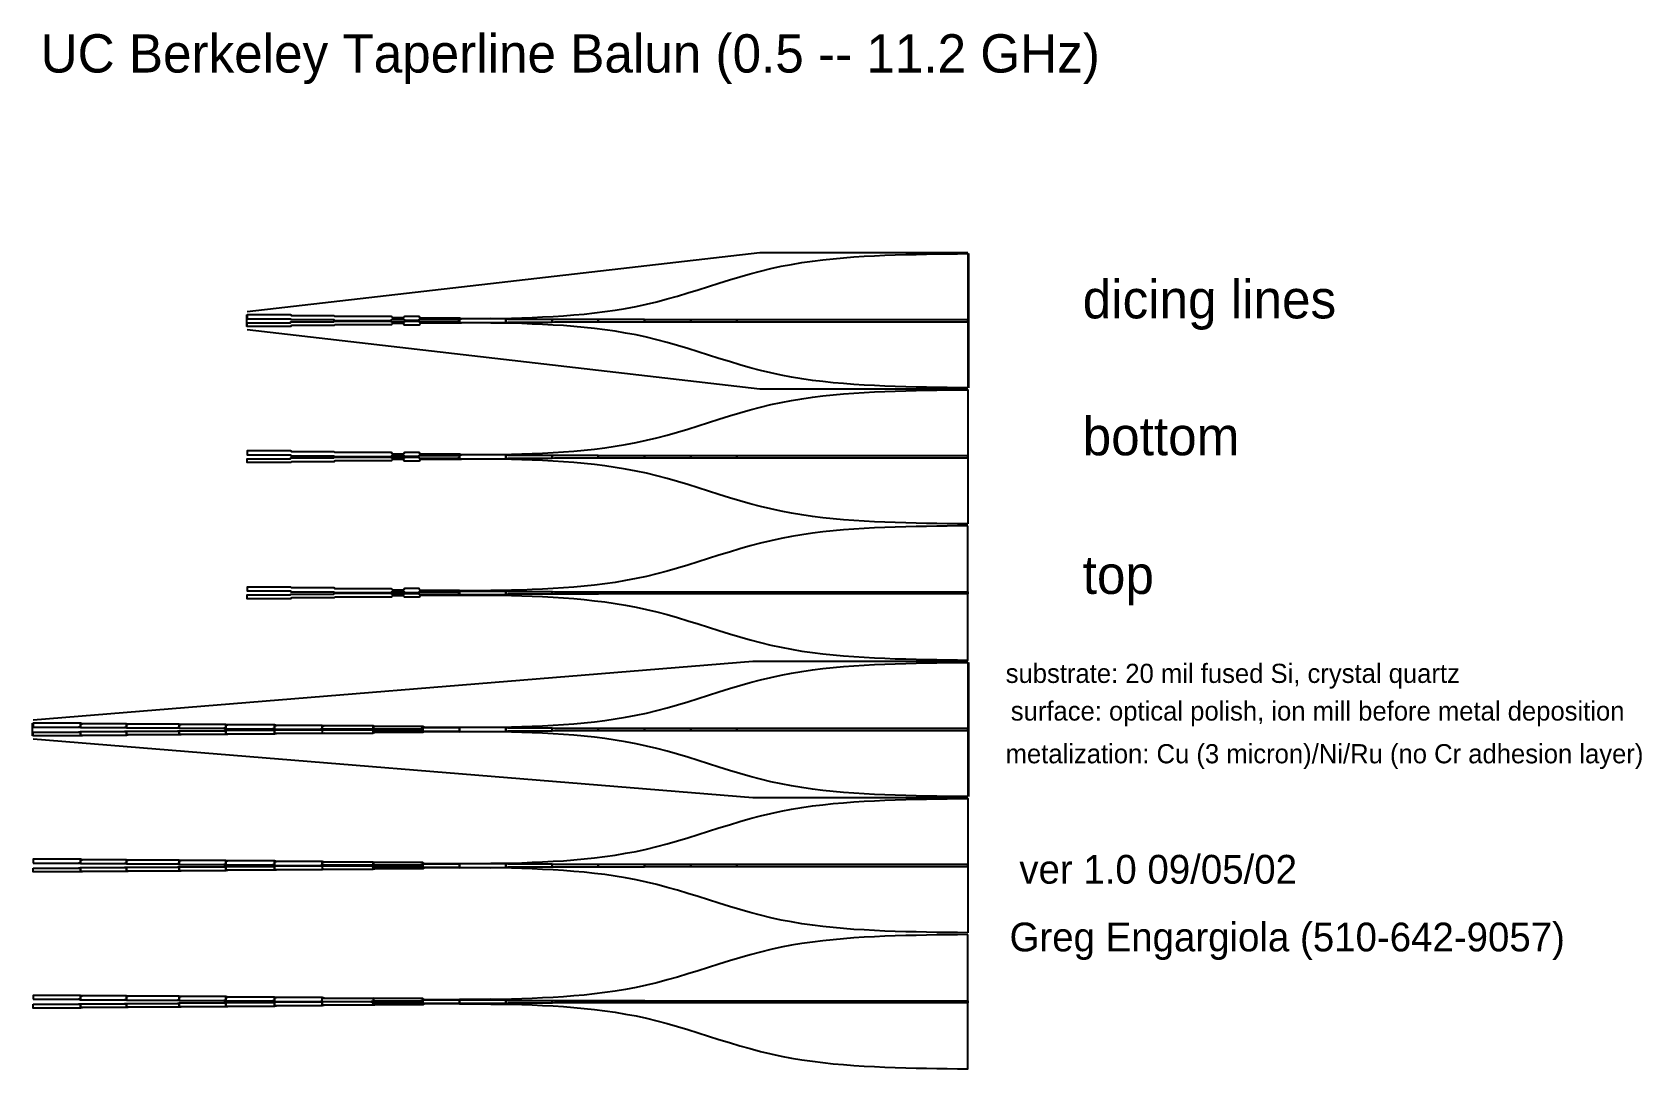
# Model space of a CAD drawing. Extents: x -2232 to 6171, y 11 to 5421.
import ezdxf

# ---------------------------------------------------------------- set-up
doc = ezdxf.new("R2010")
doc.units = 0
doc.header["$MEASUREMENT"] = 0
doc.layers.get('0').update_dxf_attribs({"linetype": 'CONTINUOUS'})
for name, color, linetype in [('L001', 50, 'CONTINUOUS'), ('L002', 20, 'CONTINUOUS'), ('L003', 170, 'CONTINUOUS')]:
    doc.layers.add(name, color=color, linetype=linetype)

msp = doc.modelspace()

# ---------------------------------------------------------------- linework, layer by layer
at = {"layer": 'L001'}
for p, q in [((1566.926, 4270.0126), (-1108.5, 3960.4429)), ((2653.35, 4270.0126), (1566.926, 4270.0126)), ((2658.35, 3564.7232), (2658.35, 4265.0126)), ((-1113.5, 3945.4429), (-1113.5, 3884.4429)), ((-1108.5, 3869.4429), (1566.9665, 3559.7232)), ((1566.9665, 3559.7232), (2653.35, 3559.7232)), ((1531.0123, 2136.4915), (-2226.525, 1829.3468)), ((2653.35, 2136.4915), (1531.0123, 2136.4915)), ((2658.35, 1431.2022), (2658.35, 2131.4915)), ((-2231.525, 1814.3468), (-2231.525, 1748.3468)), ((-2226.525, 1733.3468), (1531.0123, 1426.2022)), ((1531.0123, 1426.2022), (2653.35, 1426.2022))]:
    msp.add_line(p, q, dxfattribs=at)
at = {"layer": 'L002'}
for points in [[(2653.35, 3564.7232), (2599.2, 3565.2325), (2545.05, 3565.8525), (2490.9, 3566.6068), (2436.75, 3567.5236), (2382.6, 3568.6367), (2328.45, 3569.9864), (2274.3, 3571.6205), (2220.15, 3573.5952), (2166, 3575.9759), (2111.85, 3578.8383), (2057.7, 3582.2683), (2003.55, 3586.3622), (1949.4, 3591.2254), (1895.25, 3596.9701), (1841.1, 3603.7108), (1786.95, 3611.559), (1732.8, 3620.6139), (1678.65, 3630.9523), (1624.5, 3642.616), (1570.35, 3655.599), (1516.2, 3669.8357), (1462.05, 3685.1931), (1407.9, 3701.4689), (1353.75, 3718.3979), (1245.45, 3752.9354), (1191.3, 3769.8644), (1137.15, 3786.1403), (1083, 3801.4976), (1028.85, 3815.7343), (974.7, 3828.7173), (920.55, 3840.381), (866.4, 3850.7195), (812.25, 3859.7744), (758.1, 3867.6225), (703.95, 3874.3633), (649.8, 3880.1079), (595.65, 3884.9711), (541.5, 3889.0651), (487.35, 3892.4951), (433.2, 3895.3574), (379.05, 3897.7381), (324.9, 3899.7128), (270.75, 3901.3469), (216.6, 3902.6967), (162.45, 3902.3848), (9.9996, 3903.3074), (0, 3903.3679), (0, 3921.424), (0, 3926.371), (162.45, 3927.351), (216.6, 3927.0391), (270.75, 3928.3889), (324.9, 3930.023), (379.05, 3931.9976), (433.2, 3934.3784), (487.35, 3937.2407), (541.5, 3940.6707), (595.65, 3944.7647), (649.8, 3949.6279), (703.95, 3955.3725), (758.1, 3962.1133), (812.25, 3969.9614), (866.4, 3979.0163), (920.55, 3989.3547), (974.7, 4001.0185), (1028.85, 4014.0015), (1083, 4028.2382), (1137.15, 4043.5955), (1191.3, 4059.8713), (1245.45, 4076.8004), (1353.75, 4111.3379), (1407.9, 4128.2669), (1462.05, 4144.5427), (1516.2, 4159.9001), (1570.35, 4174.1368), (1624.5, 4187.1198), (1678.65, 4198.7835), (1732.8, 4209.1219), (1786.95, 4218.1768), (1841.1, 4226.025), (1895.25, 4232.7657), (1949.4, 4238.5103), (2003.55, 4243.3736), (2057.7, 4247.4675), (2111.85, 4250.8975), (2166, 4253.7599), (2220.15, 4256.1406), (2274.3, 4258.1153), (2328.45, 4259.7494), (2382.6, 4261.0991), (2436.75, 4262.2122), (2490.9, 4263.129), (2545.05, 4263.8832), (2599.2, 4264.5033), (2653.35, 4265.0126), (2653.35, 3564.7232)], [(0, 3903.3679), (0, 3901.4429), (-206, 3901.4429), (-211, 3892.4429), (-287.5, 3892.4429), (-292.5, 3900.4429), (-351, 3900.4429), (-356, 3893.1929), (-652, 3893.1929), (-654.5, 3889.1929), (-878, 3889.1929), (-880.5, 3884.4429), (-1108.5, 3884.4429), (-1108.5, 3904.4429), (-883, 3904.4429), (-880.5, 3909.1929), (-657, 3909.1929), (-654.5, 3913.1929), (-361, 3913.1929), (-356, 3919.4429), (-356, 3920.4429), (-287.5, 3920.4429), (-282.5, 3912.4429), (-216, 3912.4429), (-211, 3921.4429), (-10, 3921.4249), (0, 3921.424), (0, 3903.3679)], [(0, 3926.371), (0, 3921.424), (-10, 3921.4249), (0, 3926.371)], [(0, 3901.4429), (0, 3903.3679), (9.9996, 3903.3074), (0, 3901.4429)], [(2653.35, 2854.4339), (2599.2, 2854.9432), (2545.05, 2855.5632), (2490.9, 2856.3175), (2436.75, 2857.2343), (2382.6, 2858.3474), (2328.45, 2859.6971), (2274.3, 2861.3312), (2220.15, 2863.3059), (2166, 2865.6866), (2111.85, 2868.5489), (2057.7, 2871.979), (2003.55, 2876.0729), (1949.4, 2880.9361), (1895.25, 2886.6808), (1841.1, 2893.4215), (1786.95, 2901.2697), (1732.8, 2910.3246), (1678.65, 2920.663), (1624.5, 2932.3267), (1570.35, 2945.3097), (1516.2, 2959.5464), (1462.05, 2974.9038), (1407.9, 2991.1796), (1353.75, 3008.1086), (1245.45, 3042.6461), (1191.3, 3059.5751), (1137.15, 3075.851), (1083, 3091.2083), (1028.85, 3105.445), (974.7, 3118.428), (920.55, 3130.0917), (866.4, 3140.4301), (812.25, 3149.485), (758.1, 3157.3332), (703.95, 3164.074), (649.8, 3169.8186), (595.65, 3174.6818), (541.5, 3178.7757), (487.35, 3182.2058), (433.2, 3185.0681), (379.05, 3187.4488), (324.9, 3189.4235), (270.75, 3191.0576), (216.6, 3192.4073), (162.45, 3192.0954), (9.9996, 3193.0181), (0, 3193.0786), (0, 3211.1346), (0, 3216.0817), (162.45, 3217.0617), (216.6, 3216.7498), (270.75, 3218.0996), (324.9, 3219.7337), (379.05, 3221.7083), (433.2, 3224.0891), (487.35, 3226.9514), (541.5, 3230.3814), (595.65, 3234.4754), (649.8, 3239.3386), (703.95, 3245.0832), (758.1, 3251.824), (812.25, 3259.6721), (866.4, 3268.727), (920.55, 3279.0654), (974.7, 3290.7292), (1028.85, 3303.7122), (1083, 3317.9488), (1137.15, 3333.3062), (1191.3, 3349.582), (1245.45, 3366.5111), (1353.75, 3401.0486), (1407.9, 3417.9776), (1462.05, 3434.2534), (1516.2, 3449.6108), (1570.35, 3463.8475), (1624.5, 3476.8305), (1678.65, 3488.4942), (1732.8, 3498.8326), (1786.95, 3507.8875), (1841.1, 3515.7356), (1895.25, 3522.4764), (1949.4, 3528.221), (2003.55, 3533.0843), (2057.7, 3537.1782), (2111.85, 3540.6082), (2166, 3543.4706), (2220.15, 3545.8513), (2274.3, 3547.8259), (2328.45, 3549.4601), (2382.6, 3550.8098), (2436.75, 3551.9229), (2490.9, 3552.8397), (2545.05, 3553.5939), (2599.2, 3554.2139), (2653.35, 3554.7232), (2653.35, 2854.4339)], [(0, 3193.0786), (0, 3191.1536), (-206, 3191.1536), (-211, 3182.1536), (-287.5, 3182.1536), (-292.5, 3190.1536), (-351, 3190.1536), (-356, 3182.9036), (-652, 3182.9036), (-654.5, 3178.9036), (-878, 3178.9036), (-880.5, 3174.1536), (-1108.5, 3174.1536), (-1108.5, 3194.1536), (-883, 3194.1536), (-880.5, 3198.9036), (-657, 3198.9036), (-654.5, 3202.9036), (-361, 3202.9036), (-356, 3209.1536), (-356, 3210.1536), (-287.5, 3210.1536), (-282.5, 3202.1536), (-216, 3202.1536), (-211, 3211.1536), (-10, 3211.1355), (0, 3211.1346), (0, 3193.0786)], [(0, 3216.0817), (0, 3211.1346), (-10, 3211.1355), (0, 3216.0817)], [(0, 3191.1536), (0, 3193.0786), (9.9996, 3193.0181), (0, 3191.1536)], [(2653.35, 2844.4339), (2599.2, 2843.9246), (2545.05, 2843.3046), (2490.9, 2842.5504), (2436.75, 2841.6336), (2382.6, 2840.5205), (2328.45, 2839.1708), (2274.3, 2837.5366), (2220.15, 2835.562), (2166, 2833.1813), (2111.85, 2830.3189), (2057.7, 2826.8889), (2003.55, 2822.795), (1949.4, 2817.9317), (1895.25, 2812.1871), (1841.1, 2805.4463), (1786.95, 2797.5982), (1732.8, 2788.5433), (1678.65, 2778.2049), (1624.5, 2766.5411), (1570.35, 2753.5581), (1516.2, 2739.3215), (1462.05, 2723.9641), (1407.9, 2707.6883), (1353.75, 2690.7592), (1245.45, 2656.2218), (1191.3, 2639.2927), (1137.15, 2623.0169), (1083, 2607.6595), (1028.85, 2593.4228), (974.7, 2580.4399), (920.55, 2568.7761), (866.4, 2558.4377), (812.25, 2549.3828), (758.1, 2541.5347), (703.95, 2534.7939), (649.8, 2529.0493), (595.65, 2524.186), (541.5, 2520.0921), (487.35, 2516.6621), (433.2, 2513.7997), (379.05, 2511.419), (324.9, 2509.4444), (270.75, 2507.8102), (216.6, 2506.4605), (162.45, 2506.7724), (9.9996, 2505.8498), (0, 2505.7893), (0, 2487.7332), (0, 2482.7862), (162.45, 2481.8061), (216.6, 2482.118), (270.75, 2480.7683), (324.9, 2479.1342), (379.05, 2477.1595), (433.2, 2474.7788), (487.35, 2471.9164), (541.5, 2468.4864), (595.65, 2464.3925), (649.8, 2459.5293), (703.95, 2453.7846), (758.1, 2447.0439), (812.25, 2439.1957), (866.4, 2430.1408), (920.55, 2419.8024), (974.7, 2408.1387), (1028.85, 2395.1557), (1083, 2380.919), (1137.15, 2365.5616), (1191.3, 2349.2858), (1245.45, 2332.3568), (1353.75, 2297.8193), (1407.9, 2280.8903), (1462.05, 2264.6144), (1516.2, 2249.2571), (1570.35, 2235.0204), (1624.5, 2222.0374), (1678.65, 2210.3737), (1732.8, 2200.0353), (1786.95, 2190.9804), (1841.1, 2183.1322), (1895.25, 2176.3914), (1949.4, 2170.6468), (2003.55, 2165.7836), (2057.7, 2161.6896), (2111.85, 2158.2596), (2166, 2155.3973), (2220.15, 2153.0166), (2274.3, 2151.0419), (2328.45, 2149.4078), (2382.6, 2148.058), (2436.75, 2146.9449), (2490.9, 2146.0282), (2545.05, 2145.2739), (2599.2, 2144.6539), (2653.35, 2144.1446), (2653.35, 2844.4339)], [(0, 2505.7893), (0, 2507.7143), (-206, 2507.7143), (-211, 2516.7143), (-287.5, 2516.7143), (-292.5, 2508.7143), (-351, 2508.7143), (-356, 2515.9643), (-652, 2515.9643), (-654.5, 2519.9643), (-878, 2519.9643), (-880.5, 2524.7143), (-1108.5, 2524.7143), (-1108.5, 2504.7143), (-883, 2504.7143), (-880.5, 2499.9643), (-657, 2499.9643), (-654.5, 2495.9643), (-361, 2495.9643), (-356, 2489.7143), (-356, 2488.7143), (-287.5, 2488.7143), (-282.5, 2496.7143), (-216, 2496.7143), (-211, 2487.7143), (-10, 2487.7323), (0, 2487.7332), (0, 2505.7893)], [(0, 2482.7862), (0, 2487.7332), (-10, 2487.7323), (0, 2482.7862)], [(0, 2507.7143), (0, 2505.7893), (9.9996, 2505.8498), (0, 2507.7143)], [(2653.35, 1431.2022), (2599.2, 1431.7115), (2545.05, 1432.3315), (2490.9, 1433.0857), (2436.75, 1434.0025), (2382.6, 1435.1156), (2328.45, 1436.4653), (2274.3, 1438.0995), (2220.15, 1440.0741), (2166, 1442.4548), (2111.85, 1445.3172), (2057.7, 1448.7472), (2003.55, 1452.8411), (1949.4, 1457.7044), (1895.25, 1463.449), (1841.1, 1470.1898), (1786.95, 1478.0379), (1732.8, 1487.0928), (1678.65, 1497.4312), (1624.5, 1509.095), (1570.35, 1522.0779), (1516.2, 1536.3146), (1462.05, 1551.672), (1407.9, 1567.9478), (1353.75, 1584.8769), (1245.45, 1619.4143), (1191.3, 1636.3434), (1137.15, 1652.6192), (1083, 1667.9766), (1028.85, 1682.2133), (974.7, 1695.1962), (920.55, 1706.86), (866.4, 1717.1984), (812.25, 1726.2533), (758.1, 1734.1014), (703.95, 1740.8422), (649.8, 1746.5868), (595.65, 1751.4501), (541.5, 1755.544), (487.35, 1758.974), (433.2, 1761.8364), (379.05, 1764.2171), (324.9, 1766.1917), (270.75, 1767.8259), (216.6, 1769.1756), (162.45, 1768.8637), (9.9996, 1769.7863), (0, 1769.8468), (0, 1771.3468), (0, 1791.3468), (0, 1792.8499), (162.45, 1793.83), (216.6, 1793.5181), (270.75, 1794.8678), (324.9, 1796.5019), (379.05, 1798.4766), (433.2, 1800.8573), (487.35, 1803.7197), (541.5, 1807.1497), (595.65, 1811.2436), (649.8, 1816.1068), (703.95, 1821.8515), (758.1, 1828.5922), (812.25, 1836.4404), (866.4, 1845.4953), (920.55, 1855.8337), (974.7, 1867.4974), (1028.85, 1880.4804), (1083, 1894.7171), (1137.15, 1910.0745), (1191.3, 1926.3503), (1245.45, 1943.2793), (1353.75, 1977.8168), (1407.9, 1994.7458), (1462.05, 2011.0217), (1516.2, 2026.379), (1570.35, 2040.6157), (1624.5, 2053.5987), (1678.65, 2065.2624), (1732.8, 2075.6008), (1786.95, 2084.6557), (1841.1, 2092.5039), (1895.25, 2099.2447), (1949.4, 2104.9893), (2003.55, 2109.8525), (2057.7, 2113.9464), (2111.85, 2117.3765), (2166, 2120.2388), (2220.15, 2122.6195), (2274.3, 2124.5942), (2328.45, 2126.2283), (2382.6, 2127.5781), (2436.75, 2128.6912), (2490.9, 2129.6079), (2545.05, 2130.3622), (2599.2, 2130.9822), (2653.35, 2131.4915), (2653.35, 1431.2022)], [(-2226.525, 1768.3468), (-1989.675, 1768.3468), (-1979.675, 1768.3468), (-1979.675, 1750.8468), (-1979.675, 1748.3468), (-2226.525, 1748.3468), (-2226.525, 1768.3468)], [(-1979.675, 1770.8468), (-1979.675, 1768.3468), (-1989.675, 1768.3468), (-1979.675, 1770.8468)], [(-1979.675, 1770.8468), (-1749.875, 1770.8468), (-1739.875, 1770.8468), (-1739.875, 1752.8468), (-1739.875, 1752.3468), (-1739.875, 1750.8468), (-1969.675, 1750.8468), (-1979.675, 1750.8468), (-1979.675, 1768.3468), (-1979.675, 1770.8468)], [(-1739.875, 1772.8468), (-1739.875, 1771.3468), (-1739.875, 1770.8468), (-1749.875, 1770.8468), (-1739.875, 1772.8468)], [(-1739.875, 1772.8468), (-1473.8, 1772.8468), (-1463.8, 1772.8468), (-1463.8, 1771.3468), (-1463.8, 1756.3468), (-1463.8, 1754.8468), (-1463.8, 1752.8468), (-1729.875, 1752.8468), (-1739.875, 1752.8468), (-1739.875, 1770.8468), (-1739.875, 1771.3468), (-1739.875, 1772.8468)], [(-1463.8, 1774.8468), (-1463.8, 1772.8468), (-1473.8, 1772.8468), (-1463.8, 1774.8468)], [(-1463.8, 1774.8468), (-1231, 1774.8468), (-1221, 1774.8468), (-1221, 1771.3468), (-1221, 1760.5968), (-1221, 1757.0968), (-1221, 1754.8468), (-1453.8, 1754.8468), (-1463.8, 1754.8468), (-1463.8, 1756.3468), (-1463.8, 1771.3468), (-1463.8, 1772.8468), (-1463.8, 1774.8468)], [(-1221, 1777.0968), (-1221, 1774.8468), (-1231, 1774.8468), (-1221, 1777.0968)], [(-1221, 1777.0968), (-977, 1777.0968), (-967, 1777.0968), (-967, 1771.3468), (-967, 1765.8468), (-967, 1760.0968), (-967, 1757.0968), (-1211, 1757.0968), (-1221, 1757.0968), (-1221, 1760.5968), (-1221, 1771.3468), (-1221, 1774.8468), (-1221, 1777.0968)], [(-967, 1780.0968), (-967, 1777.0968), (-977, 1777.0968), (-967, 1780.0968)], [(-727, 1780.0968), (-717, 1780.0968), (-717, 1771.5968), (-717, 1771.3468), (-717, 1762.8553), (-717, 1762.8468), (-717, 1760.1053), (-717, 1760.0968), (-957, 1760.0968), (-967, 1760.0968), (-967, 1765.8468), (-967, 1771.3468), (-967, 1777.0968), (-967, 1780.0968), (-727, 1780.0968)], [(-717, 1782.8468), (-717, 1782.8383), (-717, 1782.7383), (-717, 1780.2053), (-717, 1780.1053), (-717, 1780.0968), (-727, 1780.0968), (-717, 1782.8468)], [(-717, 1762.8553), (-707, 1762.8553), (-707.031, 1762.8468), (-452, 1762.8468), (-452, 1765.3468), (-452, 1767.3468), (-452, 1769.3468), (-452, 1771.3468), (-452, 1776.8468), (-452, 1778.8468), (-452, 1780.8468), (-452, 1782.8468), (-462, 1782.8468), (-717, 1782.8468), (-717, 1782.8383), (-717, 1782.7383), (-717, 1780.2053), (-717, 1780.1053), (-717, 1780.0968), (-717, 1771.5968), (-717, 1771.3468), (-717, 1762.8553)], [(-452, 1785.3468), (-452, 1782.8468), (-462, 1782.8468), (-452, 1785.3468)], [(-452, 1785.3468), (-202, 1785.3468), (-192, 1785.3468), (-192, 1771.3468), (-192, 1769.3468), (-192, 1765.3468), (-442, 1765.3468), (-452, 1765.3468), (-452, 1767.3468), (-452, 1769.3468), (-452, 1771.3468), (-452, 1776.8468), (-452, 1778.8468), (-452, 1780.8468), (-452, 1782.8468), (-452, 1785.3468)], [(-452, 1762.8468), (-452, 1765.3468), (-442, 1765.3468), (-452, 1762.8468)], [(-192, 1791.3468), (-192, 1787.3468), (-192, 1785.3468), (-202, 1785.3468), (-192, 1791.3468)], [(-192, 1791.3468), (-10, 1791.3468), (0, 1791.3468), (0, 1771.3468), (-10, 1771.3468), (-182, 1771.3468), (-192, 1771.3468), (-192, 1785.3468), (-192, 1787.3468), (-192, 1791.3468)], [(-192, 1765.3468), (-192, 1769.3468), (-192, 1771.3468), (-182, 1771.3468), (-192, 1765.3468)], [(0, 1792.8499), (0, 1791.3468), (-10, 1791.3468), (0, 1792.8499)], [(0, 1769.8468), (0, 1771.3468), (-10, 1771.3468), (0, 1769.8468)], [(-1979.675, 1748.3468), (-1979.675, 1750.8468), (-1969.675, 1750.8468), (-1979.675, 1748.3468)], [(-1739.875, 1750.8468), (-1739.875, 1752.3468), (-1739.875, 1752.8468), (-1729.875, 1752.8468), (-1739.875, 1750.8468)], [(-1463.8, 1752.8468), (-1463.8, 1754.8468), (-1453.8, 1754.8468), (-1463.8, 1752.8468)], [(-1221, 1754.8468), (-1221, 1757.0968), (-1211, 1757.0968), (-1221, 1754.8468)], [(-967, 1757.0968), (-967, 1760.0968), (-957, 1760.0968), (-967, 1757.0968)], [(-717, 1760.1053), (-717, 1762.8468), (-717, 1762.8553), (-707, 1762.8553), (-707.031, 1762.8468), (-717, 1760.1053)], [(2653.35, 720.9129), (2599.2, 721.4222), (2545.05, 722.0422), (2490.9, 722.7964), (2436.75, 723.7132), (2382.6, 724.8263), (2328.45, 726.176), (2274.3, 727.8101), (2220.15, 729.7848), (2166, 732.1655), (2111.85, 735.0279), (2057.7, 738.4579), (2003.55, 742.5518), (1949.4, 747.4151), (1895.25, 753.1597), (1841.1, 759.9004), (1786.95, 767.7486), (1732.8, 776.8035), (1678.65, 787.1419), (1624.5, 798.8056), (1570.35, 811.7886), (1516.2, 826.0253), (1462.05, 841.3827), (1407.9, 857.6585), (1353.75, 874.5875), (1245.45, 909.125), (1191.3, 926.0541), (1137.15, 942.3299), (1083, 957.6873), (1028.85, 971.9239), (974.7, 984.9069), (920.55, 996.5707), (866.4, 1006.9091), (812.25, 1015.964), (758.1, 1023.8121), (703.95, 1030.5529), (649.8, 1036.2975), (595.65, 1041.1607), (541.5, 1045.2547), (487.35, 1048.6847), (433.2, 1051.547), (379.05, 1053.9278), (324.9, 1055.9024), (270.75, 1057.5365), (216.6, 1058.8863), (162.45, 1058.5744), (9.9996, 1059.497), (0, 1059.5575), (0, 1061.0575), (0, 1081.0575), (0, 1082.5606), (162.45, 1083.5406), (216.6, 1083.2287), (270.75, 1084.5785), (324.9, 1086.2126), (379.05, 1088.1873), (433.2, 1090.568), (487.35, 1093.4303), (541.5, 1096.8603), (595.65, 1100.9543), (649.8, 1105.8175), (703.95, 1111.5621), (758.1, 1118.3029), (812.25, 1126.1511), (866.4, 1135.206), (920.55, 1145.5444), (974.7, 1157.2081), (1028.85, 1170.1911), (1083, 1184.4278), (1137.15, 1199.7851), (1191.3, 1216.061), (1245.45, 1232.99), (1353.75, 1267.5275), (1407.9, 1284.4565), (1462.05, 1300.7323), (1516.2, 1316.0897), (1570.35, 1330.3264), (1624.5, 1343.3094), (1678.65, 1354.9731), (1732.8, 1365.3115), (1786.95, 1374.3664), (1841.1, 1382.2146), (1895.25, 1388.9553), (1949.4, 1394.7), (2003.55, 1399.5632), (2057.7, 1403.6571), (2111.85, 1407.0871), (2166, 1409.9495), (2220.15, 1412.3302), (2274.3, 1414.3049), (2328.45, 1415.939), (2382.6, 1417.2887), (2436.75, 1418.4018), (2490.9, 1419.3186), (2545.05, 1420.0729), (2599.2, 1420.6929), (2653.35, 1421.2022), (2653.35, 720.9129)], [(-2226.525, 1058.0575), (-1989.675, 1058.0575), (-1979.675, 1058.0575), (-1979.675, 1040.5575), (-1979.675, 1038.0575), (-2226.525, 1038.0575), (-2226.525, 1058.0575)], [(-1979.675, 1060.5575), (-1979.675, 1058.0575), (-1989.675, 1058.0575), (-1979.675, 1060.5575)], [(-1979.675, 1060.5575), (-1749.875, 1060.5575), (-1739.875, 1060.5575), (-1739.875, 1042.5575), (-1739.875, 1042.0575), (-1739.875, 1040.5575), (-1969.675, 1040.5575), (-1979.675, 1040.5575), (-1979.675, 1058.0575), (-1979.675, 1060.5575)], [(-1979.675, 1038.0575), (-1979.675, 1040.5575), (-1969.675, 1040.5575), (-1979.675, 1038.0575)], [(-1739.875, 1062.5575), (-1739.875, 1061.0575), (-1739.875, 1060.5575), (-1749.875, 1060.5575), (-1739.875, 1062.5575)], [(-1739.875, 1062.5575), (-1473.8, 1062.5575), (-1463.8, 1062.5575), (-1463.8, 1061.0575), (-1463.8, 1046.0575), (-1463.8, 1044.5575), (-1463.8, 1042.5575), (-1729.875, 1042.5575), (-1739.875, 1042.5575), (-1739.875, 1060.5575), (-1739.875, 1061.0575), (-1739.875, 1062.5575)], [(-1739.875, 1040.5575), (-1739.875, 1042.0575), (-1739.875, 1042.5575), (-1729.875, 1042.5575), (-1739.875, 1040.5575)], [(-1463.8, 1064.5575), (-1463.8, 1062.5575), (-1473.8, 1062.5575), (-1463.8, 1064.5575)], [(-1463.8, 1064.5575), (-1231, 1064.5575), (-1221, 1064.5575), (-1221, 1061.0575), (-1221, 1050.3075), (-1221, 1046.8075), (-1221, 1044.5575), (-1453.8, 1044.5575), (-1463.8, 1044.5575), (-1463.8, 1046.0575), (-1463.8, 1061.0575), (-1463.8, 1062.5575), (-1463.8, 1064.5575)], [(-1463.8, 1042.5575), (-1463.8, 1044.5575), (-1453.8, 1044.5575), (-1463.8, 1042.5575)], [(-1221, 1066.8075), (-1221, 1064.5575), (-1231, 1064.5575), (-1221, 1066.8075)], [(-1221, 1066.8075), (-977, 1066.8075), (-967, 1066.8075), (-967, 1061.0575), (-967, 1055.5575), (-967, 1049.8075), (-967, 1046.8075), (-1211, 1046.8075), (-1221, 1046.8075), (-1221, 1050.3075), (-1221, 1061.0575), (-1221, 1064.5575), (-1221, 1066.8075)], [(-1221, 1044.5575), (-1221, 1046.8075), (-1211, 1046.8075), (-1221, 1044.5575)], [(-967, 1069.8075), (-967, 1066.8075), (-977, 1066.8075), (-967, 1069.8075)], [(-727, 1069.8075), (-717, 1069.8075), (-717, 1061.3075), (-717, 1061.0575), (-717, 1052.566), (-717, 1052.5575), (-717, 1049.816), (-717, 1049.8075), (-957, 1049.8075), (-967, 1049.8075), (-967, 1055.5575), (-967, 1061.0575), (-967, 1066.8075), (-967, 1069.8075), (-727, 1069.8075)], [(-967, 1046.8075), (-967, 1049.8075), (-957, 1049.8075), (-967, 1046.8075)], [(-717, 1072.5575), (-717, 1072.549), (-717, 1072.449), (-717, 1069.916), (-717, 1069.816), (-717, 1069.8075), (-727, 1069.8075), (-717, 1072.5575)], [(-717, 1052.566), (-707, 1052.566), (-707.031, 1052.5575), (-452, 1052.5575), (-452, 1055.0575), (-452, 1057.0575), (-452, 1059.0575), (-452, 1061.0575), (-452, 1066.5575), (-452, 1068.5575), (-452, 1070.5575), (-452, 1072.5575), (-462, 1072.5575), (-717, 1072.5575), (-717, 1072.549), (-717, 1072.449), (-717, 1069.916), (-717, 1069.816), (-717, 1069.8075), (-717, 1061.3075), (-717, 1061.0575), (-717, 1052.566)], [(-717, 1049.816), (-717, 1052.5575), (-717, 1052.566), (-707, 1052.566), (-707.031, 1052.5575), (-717, 1049.816)], [(-452, 1075.0575), (-452, 1072.5575), (-462, 1072.5575), (-452, 1075.0575)], [(-452, 1075.0575), (-202, 1075.0575), (-192, 1075.0575), (-192, 1061.0575), (-192, 1059.0575), (-192, 1055.0575), (-442, 1055.0575), (-452, 1055.0575), (-452, 1057.0575), (-452, 1059.0575), (-452, 1061.0575), (-452, 1066.5575), (-452, 1068.5575), (-452, 1070.5575), (-452, 1072.5575), (-452, 1075.0575)], [(-452, 1052.5575), (-452, 1055.0575), (-442, 1055.0575), (-452, 1052.5575)], [(-192, 1081.0575), (-192, 1077.0575), (-192, 1075.0575), (-202, 1075.0575), (-192, 1081.0575)], [(-192, 1081.0575), (-10, 1081.0575), (0, 1081.0575), (0, 1061.0575), (-10, 1061.0575), (-182, 1061.0575), (-192, 1061.0575), (-192, 1075.0575), (-192, 1077.0575), (-192, 1081.0575)], [(-192, 1055.0575), (-192, 1059.0575), (-192, 1061.0575), (-182, 1061.0575), (-192, 1055.0575)], [(0, 1082.5606), (0, 1081.0575), (-10, 1081.0575), (0, 1082.5606)], [(0, 1059.5575), (0, 1061.0575), (-10, 1061.0575), (0, 1059.5575)], [(2653.35, 710.9129), (2599.2, 710.4036), (2545.05, 709.7835), (2490.9, 709.0293), (2436.75, 708.1125), (2382.6, 706.9994), (2328.45, 705.6497), (2274.3, 704.0156), (2220.15, 702.0409), (2166, 699.6602), (2111.85, 696.7978), (2057.7, 693.3678), (2003.55, 689.2739), (1949.4, 684.4107), (1895.25, 678.666), (1841.1, 671.9253), (1786.95, 664.0771), (1732.8, 655.0222), (1678.65, 644.6838), (1624.5, 633.0201), (1570.35, 620.0371), (1516.2, 605.8004), (1462.05, 590.443), (1407.9, 574.1672), (1353.75, 557.2382), (1245.45, 522.7007), (1191.3, 505.7717), (1137.15, 489.4958), (1083, 474.1385), (1028.85, 459.9018), (974.7, 446.9188), (920.55, 435.2551), (866.4, 424.9166), (812.25, 415.8617), (758.1, 408.0136), (703.95, 401.2728), (649.8, 395.5282), (595.65, 390.665), (541.5, 386.571), (487.35, 383.141), (433.2, 380.2787), (379.05, 377.898), (324.9, 375.9233), (270.75, 374.2892), (216.6, 372.9394), (162.45, 373.2513), (9.9996, 372.3287), (0, 372.2682), (0, 370.7682), (0, 350.7682), (0, 349.2651), (162.45, 348.2851), (216.6, 348.597), (270.75, 347.2472), (324.9, 345.6131), (379.05, 343.6384), (433.2, 341.2577), (487.35, 338.3954), (541.5, 334.9654), (595.65, 330.8714), (649.8, 326.0082), (703.95, 320.2636), (758.1, 313.5228), (812.25, 305.6747), (866.4, 296.6198), (920.55, 286.2813), (974.7, 274.6176), (1028.85, 261.6346), (1083, 247.3979), (1137.15, 232.0406), (1191.3, 215.7647), (1245.45, 198.8357), (1353.75, 164.2982), (1407.9, 147.3692), (1462.05, 131.0934), (1516.2, 115.736), (1570.35, 101.4993), (1624.5, 88.5163), (1678.65, 76.8526), (1732.8, 66.5142), (1786.95, 57.4593), (1841.1, 49.6111), (1895.25, 42.8704), (1949.4, 37.1257), (2003.55, 32.2625), (2057.7, 28.1686), (2111.85, 24.7386), (2166, 21.8762), (2220.15, 19.4955), (2274.3, 17.5208), (2328.45, 15.8867), (2382.6, 14.537), (2436.75, 13.4239), (2490.9, 12.5071), (2545.05, 11.7528), (2599.2, 11.1328), (2653.35, 10.6235), (2653.35, 710.9129)], [(-2226.525, 373.7682), (-1989.675, 373.7682), (-1979.675, 373.7682), (-1979.675, 391.2682), (-1979.675, 393.7682), (-2226.525, 393.7682), (-2226.525, 373.7682)], [(-1979.675, 371.2682), (-1979.675, 373.7682), (-1989.675, 373.7682), (-1979.675, 371.2682)], [(-1979.675, 393.7682), (-1979.675, 391.2682), (-1969.675, 391.2682), (-1979.675, 393.7682)], [(-1979.675, 371.2682), (-1749.875, 371.2682), (-1739.875, 371.2682), (-1739.875, 389.2682), (-1739.875, 389.7682), (-1739.875, 391.2682), (-1969.675, 391.2682), (-1979.675, 391.2682), (-1979.675, 373.7682), (-1979.675, 371.2682)], [(-1739.875, 369.2682), (-1739.875, 370.7682), (-1739.875, 371.2682), (-1749.875, 371.2682), (-1739.875, 369.2682)], [(-1739.875, 391.2682), (-1739.875, 389.7682), (-1739.875, 389.2682), (-1729.875, 389.2682), (-1739.875, 391.2682)], [(-1739.875, 369.2682), (-1473.8, 369.2682), (-1463.8, 369.2682), (-1463.8, 370.7682), (-1463.8, 385.7682), (-1463.8, 387.2682), (-1463.8, 389.2682), (-1729.875, 389.2682), (-1739.875, 389.2682), (-1739.875, 371.2682), (-1739.875, 370.7682), (-1739.875, 369.2682)], [(-1463.8, 367.2682), (-1463.8, 369.2682), (-1473.8, 369.2682), (-1463.8, 367.2682)], [(-1463.8, 389.2682), (-1463.8, 387.2682), (-1453.8, 387.2682), (-1463.8, 389.2682)], [(-1463.8, 367.2682), (-1231, 367.2682), (-1221, 367.2682), (-1221, 370.7682), (-1221, 381.5182), (-1221, 385.0182), (-1221, 387.2682), (-1453.8, 387.2682), (-1463.8, 387.2682), (-1463.8, 385.7682), (-1463.8, 370.7682), (-1463.8, 369.2682), (-1463.8, 367.2682)], [(-1221, 365.0182), (-1221, 367.2682), (-1231, 367.2682), (-1221, 365.0182)], [(-1221, 387.2682), (-1221, 385.0182), (-1211, 385.0182), (-1221, 387.2682)], [(-1221, 365.0182), (-977, 365.0182), (-967, 365.0182), (-967, 370.7682), (-967, 376.2682), (-967, 382.0182), (-967, 385.0182), (-1211, 385.0182), (-1221, 385.0182), (-1221, 381.5182), (-1221, 370.7682), (-1221, 367.2682), (-1221, 365.0182)], [(-967, 362.0182), (-967, 365.0182), (-977, 365.0182), (-967, 362.0182)], [(-967, 385.0182), (-967, 382.0182), (-957, 382.0182), (-967, 385.0182)], [(-727, 362.0182), (-717, 362.0182), (-717, 370.5182), (-717, 370.7682), (-717, 379.2597), (-717, 379.2682), (-717, 382.0097), (-717, 382.0182), (-957, 382.0182), (-967, 382.0182), (-967, 376.2682), (-967, 370.7682), (-967, 365.0182), (-967, 362.0182), (-727, 362.0182)], [(-717, 359.2682), (-717, 359.2767), (-717, 359.3767), (-717, 361.9097), (-717, 362.0097), (-717, 362.0182), (-727, 362.0182), (-717, 359.2682)], [(-717, 382.0097), (-717, 379.2682), (-717, 379.2597), (-707, 379.2597), (-707.031, 379.2682), (-717, 382.0097)], [(-717, 379.2597), (-707, 379.2597), (-707.031, 379.2682), (-452, 379.2682), (-452, 376.7682), (-452, 374.7682), (-452, 372.7682), (-452, 370.7682), (-452, 365.2682), (-452, 363.2682), (-452, 361.2682), (-452, 359.2682), (-462, 359.2682), (-717, 359.2682), (-717, 359.2767), (-717, 359.3767), (-717, 361.9097), (-717, 362.0097), (-717, 362.0182), (-717, 370.5182), (-717, 370.7682), (-717, 379.2597)], [(-452, 356.7682), (-452, 359.2682), (-462, 359.2682), (-452, 356.7682)], [(-452, 379.2682), (-452, 376.7682), (-442, 376.7682), (-452, 379.2682)], [(-452, 356.7682), (-202, 356.7682), (-192, 356.7682), (-192, 370.7682), (-192, 372.7682), (-192, 376.7682), (-442, 376.7682), (-452, 376.7682), (-452, 374.7682), (-452, 372.7682), (-452, 370.7682), (-452, 365.2682), (-452, 363.2682), (-452, 361.2682), (-452, 359.2682), (-452, 356.7682)], [(-192, 350.7682), (-192, 354.7682), (-192, 356.7682), (-202, 356.7682), (-192, 350.7682)], [(-192, 376.7682), (-192, 372.7682), (-192, 370.7682), (-182, 370.7682), (-192, 376.7682)], [(-192, 350.7682), (-10, 350.7682), (0, 350.7682), (0, 370.7682), (-10, 370.7682), (-182, 370.7682), (-192, 370.7682), (-192, 356.7682), (-192, 354.7682), (-192, 350.7682)], [(0, 372.2682), (0, 370.7682), (-10, 370.7682), (0, 372.2682)], [(0, 349.2651), (0, 350.7682), (-10, 350.7682), (0, 349.2651)]]:
    msp.add_lwpolyline(points, dxfattribs=at)
at = {"layer": 'L003'}
for points in [[(0, 3908.3971), (0, 3924.5679), (0, 3928.4429), (-206, 3928.4429), (-211, 3937.4429), (-287.5, 3937.4429), (-292.5, 3929.4429), (-351, 3929.4429), (-356, 3936.6929), (-652, 3936.6929), (-654.5, 3940.6929), (-878, 3940.6929), (-880.5, 3945.4429), (-1108.5, 3945.4429), (-1108.5, 3925.4429), (-883, 3925.4429), (-880.5, 3920.6929), (-657, 3920.6929), (-654.5, 3916.6929), (-361, 3916.6929), (-356, 3909.4429), (-287.5, 3909.4429), (-282.5, 3917.4429), (-216, 3917.4429), (-211, 3908.4429), (-10, 3908.3993), (0, 3908.3971)], [(0, 3905.1679), (0, 3908.3971), (-10, 3908.3993), (0, 3905.1679)], [(0, 3928.4429), (0, 3924.5679), (10, 3924.5679), (0, 3928.4429)], [(0, 3905.1679), (241.188, 3905.1679), (241.188, 3924.5679), (10, 3924.5679), (0, 3924.5679), (0, 3908.3971), (0, 3905.1679)], [(241.188, 3905.1679), (253.2474, 3907.9179), (482.376, 3907.9179), (482.376, 3921.8179), (253.2474, 3921.8179), (241.188, 3924.5679), (241.188, 3905.1679)], [(482.376, 3907.9179), (494.4354, 3908.8679), (723.564, 3908.8679), (723.564, 3909.2679), (723.564, 3920.4679), (723.564, 3920.8679), (494.4354, 3920.8679), (482.376, 3921.8179), (482.376, 3907.9179)], [(723.564, 3909.2679), (964.752, 3909.2679), (964.752, 3909.7179), (964.752, 3920.0179), (964.752, 3920.4679), (723.564, 3920.4679), (723.564, 3909.2679)], [(964.752, 3909.7179), (1205.94, 3909.7179), (1205.94, 3909.8679), (1205.94, 3919.8679), (1205.94, 3920.0179), (964.752, 3920.0179), (964.752, 3909.7179)], [(1205.94, 3909.8679), (1447.128, 3909.8679), (1447.128, 3919.8679), (1205.94, 3919.8679), (1205.94, 3909.8679)], [(1447.128, 3909.8679), (2653.068, 3909.8679), (2653.068, 3919.8679), (1447.128, 3919.8679), (1447.128, 3909.8679)], [(0, 3198.1078), (0, 3214.2786), (0, 3218.1536), (-206, 3218.1536), (-211, 3227.1536), (-287.5, 3227.1536), (-292.5, 3219.1536), (-351, 3219.1536), (-356, 3226.4036), (-652, 3226.4036), (-654.5, 3230.4036), (-878, 3230.4036), (-880.5, 3235.1536), (-1108.5, 3235.1536), (-1108.5, 3215.1536), (-883, 3215.1536), (-880.5, 3210.4036), (-657, 3210.4036), (-654.5, 3206.4036), (-361, 3206.4036), (-356, 3199.1536), (-287.5, 3199.1536), (-282.5, 3207.1536), (-216, 3207.1536), (-211, 3198.1536), (-10, 3198.1099), (0, 3198.1078)], [(0, 3194.8786), (0, 3198.1078), (-10, 3198.1099), (0, 3194.8786)], [(0, 3218.1536), (0, 3214.2786), (10, 3214.2786), (0, 3218.1536)], [(0, 3194.8786), (241.188, 3194.8786), (241.188, 3214.2786), (10, 3214.2786), (0, 3214.2786), (0, 3198.1078), (0, 3194.8786)], [(241.188, 3194.8786), (253.2474, 3197.6286), (482.376, 3197.6286), (482.376, 3211.5286), (253.2474, 3211.5286), (241.188, 3214.2786), (241.188, 3194.8786)], [(482.376, 3197.6286), (494.4354, 3198.5786), (723.564, 3198.5786), (723.564, 3198.9786), (723.564, 3210.1786), (723.564, 3210.5786), (494.4354, 3210.5786), (482.376, 3211.5286), (482.376, 3197.6286)], [(723.564, 3198.9786), (964.752, 3198.9786), (964.752, 3199.4286), (964.752, 3209.7286), (964.752, 3210.1786), (723.564, 3210.1786), (723.564, 3198.9786)], [(964.752, 3199.4286), (1205.94, 3199.4286), (1205.94, 3199.5786), (1205.94, 3209.5786), (1205.94, 3209.7286), (964.752, 3209.7286), (964.752, 3199.4286)], [(1205.94, 3199.5786), (1447.128, 3199.5786), (1447.128, 3209.5786), (1205.94, 3209.5786), (1205.94, 3199.5786)], [(1447.128, 3199.5786), (2653.068, 3199.5786), (2653.068, 3209.5786), (1447.128, 3209.5786), (1447.128, 3199.5786)], [(0, 2500.7601), (0, 2484.5893), (0, 2480.7143), (-206, 2480.7143), (-211, 2471.7143), (-287.5, 2471.7143), (-292.5, 2479.7143), (-351, 2479.7143), (-356, 2472.4643), (-652, 2472.4643), (-654.5, 2468.4643), (-878, 2468.4643), (-880.5, 2463.7143), (-1108.5, 2463.7143), (-1108.5, 2483.7143), (-883, 2483.7143), (-880.5, 2488.4643), (-657, 2488.4643), (-654.5, 2492.4643), (-361, 2492.4643), (-356, 2499.7143), (-287.5, 2499.7143), (-282.5, 2491.7143), (-216, 2491.7143), (-211, 2500.7143), (-10, 2500.7579), (0, 2500.7601)], [(0, 2503.9893), (0, 2500.7601), (-10, 2500.7579), (0, 2503.9893)], [(0, 2503.9893), (241.188, 2503.9893), (241.188, 2484.5893), (10, 2484.5893), (0, 2484.5893), (0, 2500.7601), (0, 2503.9893)], [(0, 2480.7143), (0, 2484.5893), (10, 2484.5893), (0, 2480.7143)], [(241.188, 2503.9893), (253.2474, 2501.2393), (482.376, 2501.2393), (482.376, 2487.3393), (253.2474, 2487.3393), (241.188, 2484.5893), (241.188, 2503.9893)], [(482.376, 2501.2393), (494.4354, 2500.2893), (723.564, 2500.2893), (723.564, 2499.8893), (723.564, 2488.6893), (723.564, 2488.2893), (494.4354, 2488.2893), (482.376, 2487.3393), (482.376, 2501.2393)], [(723.564, 2499.8893), (964.752, 2499.8893), (964.752, 2499.4393), (964.752, 2489.1393), (964.752, 2488.6893), (723.564, 2488.6893), (723.564, 2499.8893)], [(964.752, 2499.4393), (1205.94, 2499.4393), (1205.94, 2499.2893), (1205.94, 2489.2893), (1205.94, 2489.1393), (964.752, 2489.1393), (964.752, 2499.4393)], [(1205.94, 2499.2893), (1447.128, 2499.2893), (1447.128, 2489.2893), (1205.94, 2489.2893), (1205.94, 2499.2893)], [(1447.128, 2499.2893), (2653.068, 2499.2893), (2653.068, 2489.2893), (1447.128, 2489.2893), (1447.128, 2499.2893)], [(-2226.525, 1794.3468), (-1989.675, 1794.3468), (-1979.675, 1794.3468), (-1979.675, 1811.8468), (-1979.675, 1814.3468), (-2226.525, 1814.3468), (-2226.525, 1794.3468)], [(-1979.675, 1791.8468), (-1979.675, 1794.3468), (-1989.675, 1794.3468), (-1979.675, 1791.8468)], [(-1979.675, 1814.3468), (-1979.675, 1811.8468), (-1969.675, 1811.8468), (-1979.675, 1814.3468)], [(-1979.675, 1791.8468), (-1749.875, 1791.8468), (-1739.875, 1791.8468), (-1739.875, 1809.8468), (-1739.875, 1810.3468), (-1739.875, 1811.8468), (-1969.675, 1811.8468), (-1979.675, 1811.8468), (-1979.675, 1794.3468), (-1979.675, 1791.8468)], [(-1739.875, 1789.8468), (-1739.875, 1791.3468), (-1739.875, 1791.8468), (-1749.875, 1791.8468), (-1739.875, 1789.8468)], [(-1739.875, 1811.8468), (-1739.875, 1810.3468), (-1739.875, 1809.8468), (-1729.875, 1809.8468), (-1739.875, 1811.8468)], [(-1739.875, 1789.8468), (-1473.8, 1789.8468), (-1463.8, 1789.8468), (-1463.8, 1791.3468), (-1463.8, 1806.3468), (-1463.8, 1807.8468), (-1463.8, 1809.8468), (-1729.875, 1809.8468), (-1739.875, 1809.8468), (-1739.875, 1791.8468), (-1739.875, 1791.3468), (-1739.875, 1789.8468)], [(-1463.8, 1787.8468), (-1463.8, 1789.8468), (-1473.8, 1789.8468), (-1463.8, 1787.8468)], [(-1463.8, 1809.8468), (-1463.8, 1807.8468), (-1453.8, 1807.8468), (-1463.8, 1809.8468)], [(-1463.8, 1787.8468), (-1231, 1787.8468), (-1221, 1787.8468), (-1221, 1791.3468), (-1221, 1802.0968), (-1221, 1805.5968), (-1221, 1807.8468), (-1453.8, 1807.8468), (-1463.8, 1807.8468), (-1463.8, 1806.3468), (-1463.8, 1791.3468), (-1463.8, 1789.8468), (-1463.8, 1787.8468)], [(-1221, 1785.5968), (-1221, 1787.8468), (-1231, 1787.8468), (-1221, 1785.5968)], [(-1221, 1807.8468), (-1221, 1805.5968), (-1211, 1805.5968), (-1221, 1807.8468)], [(-1221, 1785.5968), (-977, 1785.5968), (-967, 1785.5968), (-967, 1791.3468), (-967, 1796.8468), (-967, 1802.5968), (-967, 1805.5968), (-1211, 1805.5968), (-1221, 1805.5968), (-1221, 1802.0968), (-1221, 1791.3468), (-1221, 1787.8468), (-1221, 1785.5968)], [(-967, 1782.5968), (-967, 1785.5968), (-977, 1785.5968), (-967, 1782.5968)], [(-967, 1805.5968), (-967, 1802.5968), (-957, 1802.5968), (-967, 1805.5968)], [(-967, 1782.5968), (-727, 1782.5968), (-717, 1782.5968), (-717, 1791.0968), (-717, 1791.3468), (-717, 1799.8468), (-717, 1802.5968), (-957, 1802.5968), (-967, 1802.5968), (-967, 1796.8468), (-967, 1791.3468), (-967, 1785.5968), (-967, 1782.5968)], [(-717, 1779.8468), (-717, 1782.5968), (-727, 1782.5968), (-717, 1779.8468)], [(-717, 1802.5968), (-717, 1799.8468), (-707, 1799.8468), (-717, 1802.5968)], [(-717, 1779.8468), (-462, 1779.8468), (-452, 1779.8468), (-452, 1781.8468), (-452, 1783.8468), (-452, 1785.8468), (-452, 1791.3468), (-452, 1793.3468), (-452, 1795.3468), (-452, 1797.3468), (-452, 1799.8468), (-707, 1799.8468), (-717, 1799.8468), (-717, 1791.3468), (-717, 1791.0968), (-717, 1782.5968), (-717, 1779.8468)], [(-452, 1777.3468), (-452, 1779.8468), (-462, 1779.8468), (-452, 1777.3468)], [(-452, 1799.8468), (-452, 1797.3468), (-442, 1797.3468), (-452, 1799.8468)], [(-452, 1777.3468), (-202, 1777.3468), (-192, 1777.3468), (-192, 1791.3468), (-192, 1793.3468), (-192, 1797.3468), (-442, 1797.3468), (-452, 1797.3468), (-452, 1795.3468), (-452, 1793.3468), (-452, 1791.3468), (-452, 1785.8468), (-452, 1783.8468), (-452, 1781.8468), (-452, 1779.8468), (-452, 1777.3468)], [(-192, 1771.3468), (-192, 1775.3468), (-192, 1777.3468), (-202, 1777.3468), (-192, 1771.3468)], [(-192, 1797.3468), (-192, 1793.3468), (-192, 1791.3468), (-182, 1791.3468), (-192, 1797.3468)], [(-192, 1771.3468), (0, 1771.3468), (0, 1771.6468), (0, 1791.0468), (0, 1791.3468), (-182, 1791.3468), (-192, 1791.3468), (-192, 1777.3468), (-192, 1775.3468), (-192, 1771.3468)], [(0, 1771.6468), (241.188, 1771.6468), (241.188, 1791.0468), (10, 1791.0468), (0, 1791.0468), (0, 1771.6468)], [(241.188, 1771.6468), (253.2474, 1774.3968), (482.376, 1774.3968), (482.376, 1788.2968), (253.2474, 1788.2968), (241.188, 1791.0468), (241.188, 1771.6468)], [(482.376, 1774.3968), (494.4354, 1775.3468), (723.564, 1775.3468), (723.564, 1775.7468), (723.564, 1786.9468), (723.564, 1787.3468), (494.4354, 1787.3468), (482.376, 1788.2968), (482.376, 1774.3968)], [(723.564, 1775.7468), (964.752, 1775.7468), (964.752, 1776.1968), (964.752, 1786.4968), (964.752, 1786.9468), (723.564, 1786.9468), (723.564, 1775.7468)], [(964.752, 1776.1968), (1205.94, 1776.1968), (1205.94, 1776.3468), (1205.94, 1786.3468), (1205.94, 1786.4968), (964.752, 1786.4968), (964.752, 1776.1968)], [(1205.94, 1776.3468), (1447.128, 1776.3468), (1447.128, 1786.3468), (1205.94, 1786.3468), (1205.94, 1776.3468)], [(1447.128, 1776.3468), (2653.068, 1776.3468), (2653.068, 1786.3468), (1447.128, 1786.3468), (1447.128, 1776.3468)], [(-2226.525, 1084.0575), (-1989.675, 1084.0575), (-1979.675, 1084.0575), (-1979.675, 1101.5575), (-1979.675, 1104.0575), (-2226.525, 1104.0575), (-2226.525, 1084.0575)], [(-1979.675, 1104.0575), (-1979.675, 1101.5575), (-1969.675, 1101.5575), (-1979.675, 1104.0575)], [(-1979.675, 1081.5575), (-1749.875, 1081.5575), (-1739.875, 1081.5575), (-1739.875, 1099.5575), (-1739.875, 1100.0575), (-1739.875, 1101.5575), (-1969.675, 1101.5575), (-1979.675, 1101.5575), (-1979.675, 1084.0575), (-1979.675, 1081.5575)], [(-1739.875, 1101.5575), (-1739.875, 1100.0575), (-1739.875, 1099.5575), (-1729.875, 1099.5575), (-1739.875, 1101.5575)], [(-1739.875, 1079.5575), (-1473.8, 1079.5575), (-1463.8, 1079.5575), (-1463.8, 1081.0575), (-1463.8, 1096.0575), (-1463.8, 1097.5575), (-1463.8, 1099.5575), (-1729.875, 1099.5575), (-1739.875, 1099.5575), (-1739.875, 1081.5575), (-1739.875, 1081.0575), (-1739.875, 1079.5575)], [(-1463.8, 1099.5575), (-1463.8, 1097.5575), (-1453.8, 1097.5575), (-1463.8, 1099.5575)], [(-1463.8, 1077.5575), (-1231, 1077.5575), (-1221, 1077.5575), (-1221, 1081.0575), (-1221, 1091.8075), (-1221, 1095.3075), (-1221, 1097.5575), (-1453.8, 1097.5575), (-1463.8, 1097.5575), (-1463.8, 1096.0575), (-1463.8, 1081.0575), (-1463.8, 1079.5575), (-1463.8, 1077.5575)], [(-1221, 1097.5575), (-1221, 1095.3075), (-1211, 1095.3075), (-1221, 1097.5575)], [(-1221, 1075.3075), (-977, 1075.3075), (-967, 1075.3075), (-967, 1081.0575), (-967, 1086.5575), (-967, 1092.3075), (-967, 1095.3075), (-1211, 1095.3075), (-1221, 1095.3075), (-1221, 1091.8075), (-1221, 1081.0575), (-1221, 1077.5575), (-1221, 1075.3075)], [(-967, 1095.3075), (-967, 1092.3075), (-957, 1092.3075), (-967, 1095.3075)], [(-1979.675, 1081.5575), (-1979.675, 1084.0575), (-1989.675, 1084.0575), (-1979.675, 1081.5575)], [(-1739.875, 1079.5575), (-1739.875, 1081.0575), (-1739.875, 1081.5575), (-1749.875, 1081.5575), (-1739.875, 1079.5575)], [(-1463.8, 1077.5575), (-1463.8, 1079.5575), (-1473.8, 1079.5575), (-1463.8, 1077.5575)], [(-1221, 1075.3075), (-1221, 1077.5575), (-1231, 1077.5575), (-1221, 1075.3075)], [(-967, 1072.3075), (-967, 1075.3075), (-977, 1075.3075), (-967, 1072.3075)], [(-967, 1072.3075), (-727, 1072.3075), (-717, 1072.3075), (-717, 1080.8075), (-717, 1081.0575), (-717, 1089.5575), (-717, 1092.3075), (-957, 1092.3075), (-967, 1092.3075), (-967, 1086.5575), (-967, 1081.0575), (-967, 1075.3075), (-967, 1072.3075)], [(-717, 1069.5575), (-717, 1072.3075), (-727, 1072.3075), (-717, 1069.5575)], [(-717, 1092.3075), (-717, 1089.5575), (-707, 1089.5575), (-717, 1092.3075)], [(-717, 1069.5575), (-462, 1069.5575), (-452, 1069.5575), (-452, 1071.5575), (-452, 1073.5575), (-452, 1075.5575), (-452, 1081.0575), (-452, 1083.0575), (-452, 1085.0575), (-452, 1087.0575), (-452, 1089.5575), (-707, 1089.5575), (-717, 1089.5575), (-717, 1081.0575), (-717, 1080.8075), (-717, 1072.3075), (-717, 1069.5575)], [(-452, 1067.0575), (-452, 1069.5575), (-462, 1069.5575), (-452, 1067.0575)], [(-452, 1089.5575), (-452, 1087.0575), (-442, 1087.0575), (-452, 1089.5575)], [(-452, 1067.0575), (-202, 1067.0575), (-192, 1067.0575), (-192, 1081.0575), (-192, 1083.0575), (-192, 1087.0575), (-442, 1087.0575), (-452, 1087.0575), (-452, 1085.0575), (-452, 1083.0575), (-452, 1081.0575), (-452, 1075.5575), (-452, 1073.5575), (-452, 1071.5575), (-452, 1069.5575), (-452, 1067.0575)], [(-192, 1061.0575), (-192, 1065.0575), (-192, 1067.0575), (-202, 1067.0575), (-192, 1061.0575)], [(-192, 1087.0575), (-192, 1083.0575), (-192, 1081.0575), (-182, 1081.0575), (-192, 1087.0575)], [(-192, 1061.0575), (0, 1061.0575), (0, 1061.3575), (0, 1080.7575), (0, 1081.0575), (-182, 1081.0575), (-192, 1081.0575), (-192, 1067.0575), (-192, 1065.0575), (-192, 1061.0575)], [(0, 1061.3575), (241.188, 1061.3575), (241.188, 1080.7575), (10, 1080.7575), (0, 1080.7575), (0, 1061.3575)], [(241.188, 1061.3575), (253.2474, 1064.1075), (482.376, 1064.1075), (482.376, 1078.0075), (253.2474, 1078.0075), (241.188, 1080.7575), (241.188, 1061.3575)], [(482.376, 1064.1075), (494.4354, 1065.0575), (723.564, 1065.0575), (723.564, 1065.4575), (723.564, 1076.6575), (723.564, 1077.0575), (494.4354, 1077.0575), (482.376, 1078.0075), (482.376, 1064.1075)], [(723.564, 1065.4575), (964.752, 1065.4575), (964.752, 1065.9075), (964.752, 1076.2075), (964.752, 1076.6575), (723.564, 1076.6575), (723.564, 1065.4575)], [(964.752, 1065.9075), (1205.94, 1065.9075), (1205.94, 1066.0575), (1205.94, 1076.0575), (1205.94, 1076.2075), (964.752, 1076.2075), (964.752, 1065.9075)], [(1205.94, 1066.0575), (1447.128, 1066.0575), (1447.128, 1076.0575), (1205.94, 1076.0575), (1205.94, 1066.0575)], [(1447.128, 1066.0575), (2653.068, 1066.0575), (2653.068, 1076.0575), (1447.128, 1076.0575), (1447.128, 1066.0575)], [(-2226.525, 347.7682), (-1989.675, 347.7682), (-1979.675, 347.7682), (-1979.675, 330.2682), (-1979.675, 327.7682), (-2226.525, 327.7682), (-2226.525, 347.7682)], [(-1979.675, 350.2682), (-1979.675, 347.7682), (-1989.675, 347.7682), (-1979.675, 350.2682)], [(-1979.675, 350.2682), (-1749.875, 350.2682), (-1739.875, 350.2682), (-1739.875, 332.2682), (-1739.875, 331.7682), (-1739.875, 330.2682), (-1969.675, 330.2682), (-1979.675, 330.2682), (-1979.675, 347.7682), (-1979.675, 350.2682)], [(-1739.875, 352.2682), (-1739.875, 350.7682), (-1739.875, 350.2682), (-1749.875, 350.2682), (-1739.875, 352.2682)], [(-1739.875, 352.2682), (-1473.8, 352.2682), (-1463.8, 352.2682), (-1463.8, 350.7682), (-1463.8, 335.7682), (-1463.8, 334.2682), (-1463.8, 332.2682), (-1729.875, 332.2682), (-1739.875, 332.2682), (-1739.875, 350.2682), (-1739.875, 350.7682), (-1739.875, 352.2682)], [(-1463.8, 354.2682), (-1463.8, 352.2682), (-1473.8, 352.2682), (-1463.8, 354.2682)], [(-1463.8, 354.2682), (-1231, 354.2682), (-1221, 354.2682), (-1221, 350.7682), (-1221, 340.0182), (-1221, 336.5182), (-1221, 334.2682), (-1453.8, 334.2682), (-1463.8, 334.2682), (-1463.8, 335.7682), (-1463.8, 350.7682), (-1463.8, 352.2682), (-1463.8, 354.2682)], [(-1221, 356.5182), (-1221, 354.2682), (-1231, 354.2682), (-1221, 356.5182)], [(-1221, 356.5182), (-977, 356.5182), (-967, 356.5182), (-967, 350.7682), (-967, 345.2682), (-967, 339.5182), (-967, 336.5182), (-1211, 336.5182), (-1221, 336.5182), (-1221, 340.0182), (-1221, 350.7682), (-1221, 354.2682), (-1221, 356.5182)], [(-1221, 334.2682), (-1221, 336.5182), (-1211, 336.5182), (-1221, 334.2682)], [(-967, 359.5182), (-967, 356.5182), (-977, 356.5182), (-967, 359.5182)], [(-967, 359.5182), (-727, 359.5182), (-717, 359.5182), (-717, 351.0182), (-717, 350.7682), (-717, 342.2682), (-717, 339.5182), (-957, 339.5182), (-967, 339.5182), (-967, 345.2682), (-967, 350.7682), (-967, 356.5182), (-967, 359.5182)], [(-967, 336.5182), (-967, 339.5182), (-957, 339.5182), (-967, 336.5182)], [(-717, 362.2682), (-717, 359.5182), (-727, 359.5182), (-717, 362.2682)], [(-717, 362.2682), (-462, 362.2682), (-452, 362.2682), (-452, 360.2682), (-452, 358.2682), (-452, 356.2682), (-452, 350.7682), (-452, 348.7682), (-452, 346.7682), (-452, 344.7682), (-452, 342.2682), (-707, 342.2682), (-717, 342.2682), (-717, 350.7682), (-717, 351.0182), (-717, 359.5182), (-717, 362.2682)], [(-717, 339.5182), (-717, 342.2682), (-707, 342.2682), (-717, 339.5182)], [(-452, 364.7682), (-452, 362.2682), (-462, 362.2682), (-452, 364.7682)], [(-452, 364.7682), (-202, 364.7682), (-192, 364.7682), (-192, 350.7682), (-192, 348.7682), (-192, 344.7682), (-442, 344.7682), (-452, 344.7682), (-452, 346.7682), (-452, 348.7682), (-452, 350.7682), (-452, 356.2682), (-452, 358.2682), (-452, 360.2682), (-452, 362.2682), (-452, 364.7682)], [(-452, 342.2682), (-452, 344.7682), (-442, 344.7682), (-452, 342.2682)], [(-192, 370.7682), (-192, 366.7682), (-192, 364.7682), (-202, 364.7682), (-192, 370.7682)], [(-192, 370.7682), (0, 370.7682), (0, 370.4682), (0, 351.0682), (0, 350.7682), (-182, 350.7682), (-192, 350.7682), (-192, 364.7682), (-192, 366.7682), (-192, 370.7682)], [(-192, 344.7682), (-192, 348.7682), (-192, 350.7682), (-182, 350.7682), (-192, 344.7682)], [(0, 370.4682), (241.188, 370.4682), (241.188, 351.0682), (10, 351.0682), (0, 351.0682), (0, 370.4682)], [(241.188, 370.4682), (253.2474, 367.7182), (482.376, 367.7182), (482.376, 353.8182), (253.2474, 353.8182), (241.188, 351.0682), (241.188, 370.4682)], [(482.376, 367.7182), (494.4354, 366.7682), (723.564, 366.7682), (723.564, 366.3682), (723.564, 355.1682), (723.564, 354.7682), (494.4354, 354.7682), (482.376, 353.8182), (482.376, 367.7182)], [(723.564, 366.3682), (964.752, 366.3682), (964.752, 365.9182), (964.752, 355.6182), (964.752, 355.1682), (723.564, 355.1682), (723.564, 366.3682)], [(964.752, 365.9182), (1205.94, 365.9182), (1205.94, 365.7682), (1205.94, 355.7682), (1205.94, 355.6182), (964.752, 355.6182), (964.752, 365.9182)], [(1205.94, 365.7682), (1447.128, 365.7682), (1447.128, 355.7682), (1205.94, 355.7682), (1205.94, 365.7682)], [(1447.128, 365.7682), (2653.068, 365.7682), (2653.068, 355.7682), (1447.128, 355.7682), (1447.128, 365.7682)], [(-1979.675, 327.7682), (-1979.675, 330.2682), (-1969.675, 330.2682), (-1979.675, 327.7682)], [(-1739.875, 330.2682), (-1739.875, 331.7682), (-1739.875, 332.2682), (-1729.875, 332.2682), (-1739.875, 330.2682)], [(-1463.8, 332.2682), (-1463.8, 334.2682), (-1453.8, 334.2682), (-1463.8, 332.2682)]]:
    msp.add_lwpolyline(points, dxfattribs=at)

# ---------------------------------------------------------------- texts
for s, height, p in [('UC Berkeley Taperline Balun (0.5 -- 11.2 GHz)', 200, (-2187.5, 5210)), ('substrate: 20 mil fused Si, crystal quartz', 100, (2850.5, 2024.5)), ('surface: optical polish, ion mill before metal deposition', 100, (2877, 1828)), ('metalization: Cu (3 micron)/Ni/Ru (no Cr adhesion layer)', 100, (2850, 1605)), ('ver 1.0 09/05/02', 150, (2921.5, 977)), ('Greg Engargiola (510-642-9057)', 150, (2870.5, 623.5))]:
    msp.add_text(s, height=height).set_placement(p)
at = {"layer": 'L001'}
msp.add_text('dicing lines', height=200, dxfattribs=at).set_placement((3252.5, 3927))
at = {"layer": 'L002'}
msp.add_text('bottom', height=200, dxfattribs=at).set_placement((3252.5, 3212.5))
at = {"layer": 'L003'}
msp.add_text('top', height=200, dxfattribs=at).set_placement((3252.5, 2489))

doc.saveas('drawing.dxf')
